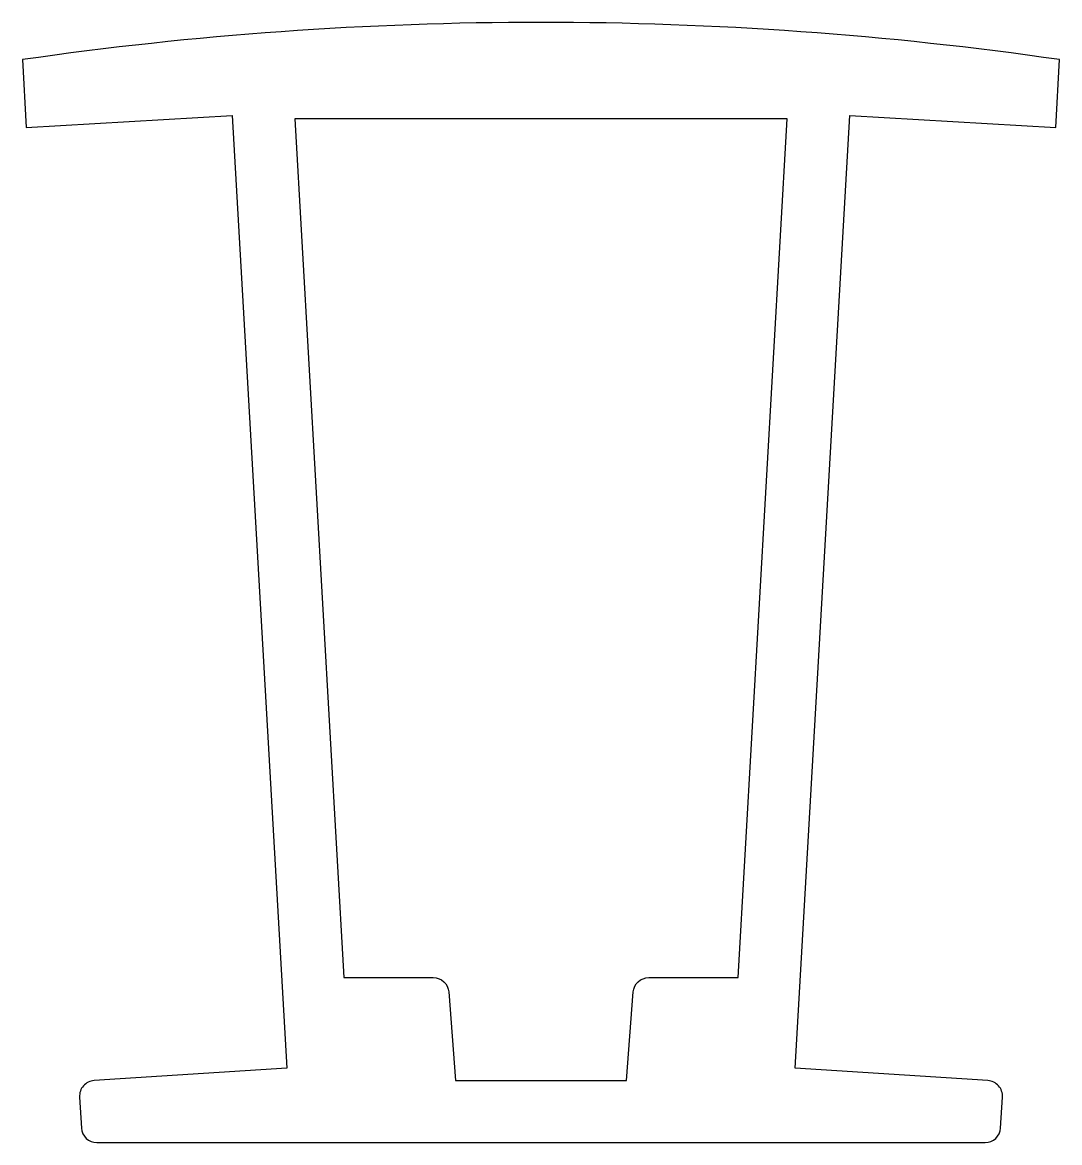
# Model space of a CAD drawing. Extents: x 172.4 to 192.4, y 223.6 to 245.2.
import ezdxf

# ---------------------------------------------------------------- set-up
doc = ezdxf.new("R2010")
doc.units = 0
doc.layers.get('0').update_dxf_attribs({"linetype": 'CONTINUOUS'})
doc.layers.add('ANA', color=220, linetype='CONTINUOUS')

msp = doc.modelspace()

# ---------------------------------------------------------------- linework, layer by layer
at = {"color": 7, "linetype": 'CONTINUOUS'}
msp.add_lwpolyline([(180.704, 224.769), (184.004, 224.769), (184.133, 226.473, -0.392257), (184.432, 226.751), (186.154, 226.751), (187.101, 243.308), (177.606, 243.308), (178.554, 226.751), (180.276, 226.751, -0.392257), (180.575, 226.473), (180.704, 224.769)], format="xyb", close=True, dxfattribs=at)
at = {"layer": 'ANA', "color": 7}
msp.add_lwpolyline([(173.492, 223.85, 0.396433), (173.791, 223.569), (190.916, 223.569, 0.396433), (191.215, 223.85), (191.252, 224.446, 0.415364), (190.97, 224.764), (187.256, 225.003), (188.307, 243.372), (192.279, 243.145), (192.354, 244.451, 0.071797), (172.354, 244.451), (172.428, 243.145), (176.401, 243.372), (177.452, 225.003), (173.738, 224.764, 0.415364), (173.456, 224.446)], format="xyb", close=True, dxfattribs=at)

doc.saveas('drawing.dxf')
